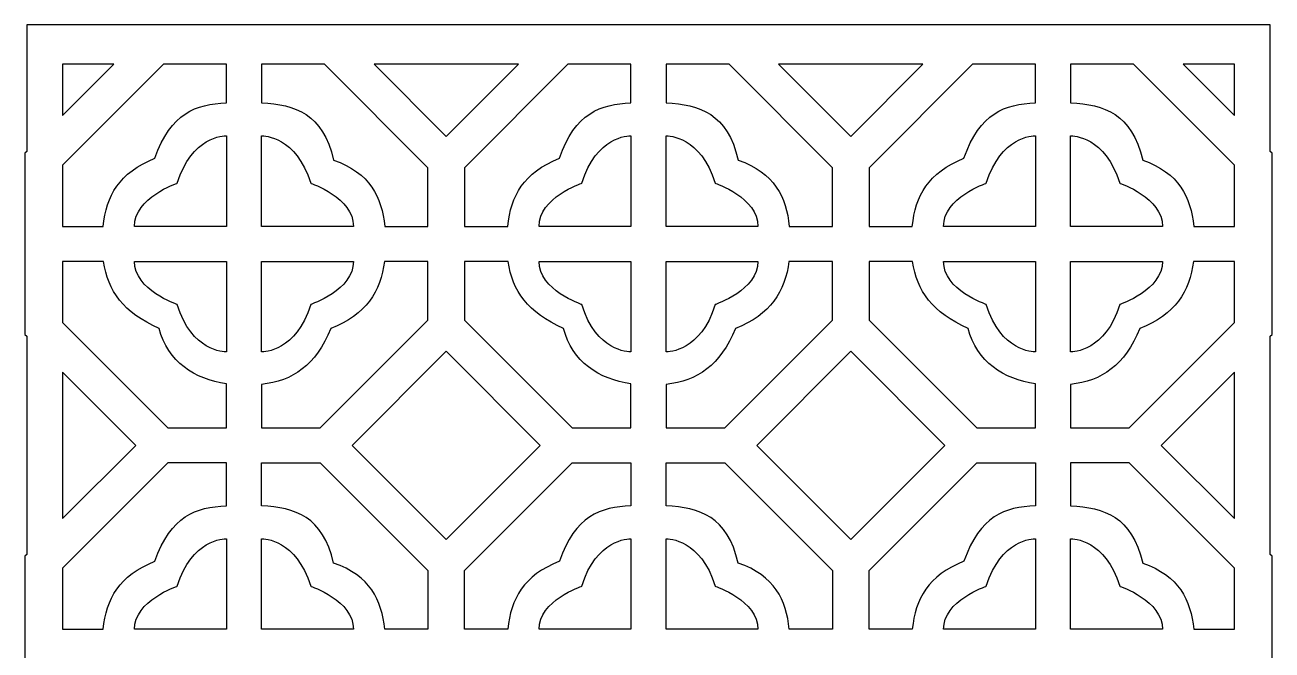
# Model space of a CAD drawing. Header units: centimetres. Extents: x -9.8 to 10.1, y -8.6 to 11.2.
# Drawn here: x -9.84 to -0.24, y 6.37 to 11.18 of the extents above; entities that cross this region are included whole.
import ezdxf

# ---------------------------------------------------------------- set-up
doc = ezdxf.new("R2010")
doc.units = ezdxf.units.CM
doc.header["$MEASUREMENT"] = 0
doc.layers.add('layer 1', color=7, linetype='Continuous')

msp = doc.modelspace()

# ---------------------------------------------------------------- linework, layer by layer
at = {"layer": 'layer 1', "color": 177}
for points, knots in [([(-9.82204, 11.18172), (-9.82204, 11.18172), (-8.84799, 11.18172), (-8.84799, 11.18172), (-8.84799, 11.18172), (-8.84799, 11.18172), (-8.84799, 11.18173), (-8.84799, 11.18173), (-8.84799, 11.18173), (-8.84799, 11.18173), (-8.28455, 11.18173), (-8.28455, 11.18173), (-8.28455, 11.18173), (-8.28455, 11.18173), (-8.01482, 11.18173), (-8.01482, 11.18173), (-8.01482, 11.18173), (-8.01482, 11.18173), (-7.45138, 11.18173), (-7.45138, 11.18173), (-7.45138, 11.18173), (-7.45138, 11.18173), (-7.45137, 11.18172), (-7.45137, 11.18172), (-7.45137, 11.18172), (-7.45137, 11.18172), (-5.73462, 11.18172), (-5.73462, 11.18172), (-5.73462, 11.18172), (-5.73462, 11.18172), (-5.73462, 11.18173), (-5.73462, 11.18173), (-5.73462, 11.18173), (-5.73462, 11.18173), (-5.17118, 11.18173), (-5.17118, 11.18173), (-5.17118, 11.18173), (-5.17118, 11.18173), (-4.90145, 11.18173), (-4.90145, 11.18173), (-4.90145, 11.18173), (-4.90145, 11.18173), (-4.33801, 11.18173), (-4.33801, 11.18173), (-4.33801, 11.18173), (-4.33801, 11.18173), (-4.33801, 11.18172), (-4.33801, 11.18172), (-4.33801, 11.18172), (-4.33801, 11.18172), (-2.62125, 11.18172), (-2.62125, 11.18172), (-2.62125, 11.18172), (-2.62125, 11.18172), (-2.62125, 11.18173), (-2.62125, 11.18173), (-2.62125, 11.18173), (-2.62125, 11.18173), (-2.05781, 11.18173), (-2.05781, 11.18173), (-2.05781, 11.18173), (-2.05781, 11.18173), (-1.78808, 11.18173), (-1.78808, 11.18173), (-1.78808, 11.18173), (-1.78808, 11.18173), (-1.22464, 11.18173), (-1.22464, 11.18173), (-1.22464, 11.18173), (-1.22464, 11.18173), (-1.22464, 11.18172), (-1.22464, 11.18172), (-1.22464, 11.18172), (-1.22464, 11.18172), (-0.25059, 11.18172), (-0.25059, 11.18172), (-0.25059, 11.18172), (-0.25059, 11.18172), (-0.25059, 10.20767), (-0.25059, 10.20767), (-0.25059, 10.20767), (-0.25059, 10.20767), (-0.23709, 10.19417), (-0.23709, 10.19417), (-0.23709, 10.19417), (-0.23709, 10.19417), (-0.23709, 9.63073), (-0.23709, 9.63073), (-0.23709, 9.63073), (-0.23709, 9.63073), (-0.23709, 9.361), (-0.23709, 9.361), (-0.23709, 9.361), (-0.23709, 9.361), (-0.23709, 8.79756), (-0.23709, 8.79756), (-0.23709, 8.79756), (-0.23709, 8.79756), (-0.25059, 8.78406), (-0.25059, 8.78406), (-0.25059, 8.78406), (-0.25059, 8.78406), (-0.25059, 7.10481), (-0.25059, 7.10481), (-0.25059, 7.10481), (-0.25059, 7.10481), (-0.23709, 7.09131), (-0.23709, 7.09131), (-0.23709, 7.09131), (-0.23709, 7.09131), (-0.23709, 6.52787), (-0.23709, 6.52787), (-0.23709, 6.52787), (-0.23709, 6.52787), (-0.23709, 6.25814), (-0.23709, 6.25814), (-0.23709, 6.25814), (-0.23709, 6.25814), (-0.23709, 5.6947), (-0.23709, 5.6947), (-0.23709, 5.6947), (-0.23709, 5.6947), (-0.25059, 5.6812), (-0.25059, 5.6812), (-0.25059, 5.6812), (-0.25059, 5.6812), (-0.25059, 4.00194), (-0.25059, 4.00194), (-0.25059, 4.00194), (-0.25059, 4.00194), (-0.23709, 3.98844), (-0.23709, 3.98844), (-0.23709, 3.98844), (-0.23709, 3.98844), (-0.23709, 3.425), (-0.23709, 3.425), (-0.23709, 3.425), (-0.23709, 3.425), (-0.23709, 3.15527), (-0.23709, 3.15527), (-0.23709, 3.15527), (-0.23709, 3.15527), (-0.23709, 2.59183), (-0.23709, 2.59183), (-0.23709, 2.59183), (-0.23709, 2.59183), (-0.25059, 2.57833), (-0.25059, 2.57833), (-0.25059, 2.57833), (-0.25059, 2.57833), (-0.25059, 0.89908), (-0.25059, 0.89908), (-0.25059, 0.89908), (-0.25059, 0.89908), (-0.23709, 0.88557), (-0.23709, 0.88557), (-0.23709, 0.88557), (-0.23709, 0.88557), (-0.23709, 0.32213), (-0.23709, 0.32213), (-0.23709, 0.32213), (-0.23709, 0.32213), (-0.23709, 0.05241), (-0.23709, 0.05241), (-0.23709, 0.05241), (-0.23709, 0.05241), (-0.23709, -0.51104), (-0.23709, -0.51104), (-0.23709, -0.51104), (-0.23709, -0.51104), (-0.25059, -0.52454), (-0.25059, -0.52454), (-0.25059, -0.52454), (-0.25059, -0.52454), (-0.25059, -2.20379), (-0.25059, -2.20379), (-0.25059, -2.20379), (-0.25059, -2.20379), (-0.23709, -2.21729), (-0.23709, -2.21729), (-0.23709, -2.21729), (-0.23709, -2.21729), (-0.23709, -2.78073), (-0.23709, -2.78073), (-0.23709, -2.78073), (-0.23709, -2.78073), (-0.23709, -3.05046), (-0.23709, -3.05046), (-0.23709, -3.05046), (-0.23709, -3.05046), (-0.23709, -3.6139), (-0.23709, -3.6139), (-0.23709, -3.6139), (-0.23709, -3.6139), (-0.25059, -3.6274), (-0.25059, -3.6274), (-0.25059, -3.6274), (-0.25059, -3.6274), (-0.25059, -5.30666), (-0.25059, -5.30666), (-0.25059, -5.30666), (-0.25059, -5.30666), (-0.23709, -5.32016), (-0.23709, -5.32016), (-0.23709, -5.32016), (-0.23709, -5.32016), (-0.23709, -5.8836), (-0.23709, -5.8836), (-0.23709, -5.8836), (-0.23709, -5.8836), (-0.23709, -6.15333), (-0.23709, -6.15333), (-0.23709, -6.15333), (-0.23709, -6.15333), (-0.23709, -6.71677), (-0.23709, -6.71677), (-0.23709, -6.71677), (-0.23709, -6.71677), (-0.25059, -6.73027), (-0.25059, -6.73027), (-0.25059, -6.73027), (-0.25059, -6.73027), (-0.25059, -8.62127), (-0.25059, -8.62127), (-0.25059, -8.62127), (-0.25059, -8.62127), (-9.82204, -8.62127), (-9.82204, -8.62127), (-9.82204, -8.62127), (-9.82204, -8.62127), (-9.82204, -6.73027), (-9.82204, -6.73027), (-9.82204, -6.73027), (-9.82204, -6.73027), (-9.83554, -6.71677), (-9.83554, -6.71677), (-9.83554, -6.71677), (-9.83554, -6.71677), (-9.83554, -6.15333), (-9.83554, -6.15333), (-9.83554, -6.15333), (-9.83554, -6.15333), (-9.83554, -5.8836), (-9.83554, -5.8836), (-9.83554, -5.8836), (-9.83554, -5.8836), (-9.83554, -5.32016), (-9.83554, -5.32016), (-9.83554, -5.32016), (-9.83554, -5.32016), (-9.82204, -5.30666), (-9.82204, -5.30666), (-9.82204, -5.30666), (-9.82204, -5.30666), (-9.82204, -3.6274), (-9.82204, -3.6274), (-9.82204, -3.6274), (-9.82204, -3.6274), (-9.83554, -3.6139), (-9.83554, -3.6139), (-9.83554, -3.6139), (-9.83554, -3.6139), (-9.83554, -3.05046), (-9.83554, -3.05046), (-9.83554, -3.05046), (-9.83554, -3.05046), (-9.83554, -2.78073), (-9.83554, -2.78073), (-9.83554, -2.78073), (-9.83554, -2.78073), (-9.83554, -2.21729), (-9.83554, -2.21729), (-9.83554, -2.21729), (-9.83554, -2.21729), (-9.82204, -2.20379), (-9.82204, -2.20379), (-9.82204, -2.20379), (-9.82204, -2.20379), (-9.82204, -0.52454), (-9.82204, -0.52454), (-9.82204, -0.52454), (-9.82204, -0.52454), (-9.83554, -0.51104), (-9.83554, -0.51104), (-9.83554, -0.51104), (-9.83554, -0.51104), (-9.83554, 0.05241), (-9.83554, 0.05241), (-9.83554, 0.05241), (-9.83554, 0.05241), (-9.83554, 0.32213), (-9.83554, 0.32213), (-9.83554, 0.32213), (-9.83554, 0.32213), (-9.83554, 0.88557), (-9.83554, 0.88557), (-9.83554, 0.88557), (-9.83554, 0.88557), (-9.82204, 0.89908), (-9.82204, 0.89908), (-9.82204, 0.89908), (-9.82204, 0.89908), (-9.82204, 2.57833), (-9.82204, 2.57833), (-9.82204, 2.57833), (-9.82204, 2.57833), (-9.83554, 2.59183), (-9.83554, 2.59183), (-9.83554, 2.59183), (-9.83554, 2.59183), (-9.83554, 3.15527), (-9.83554, 3.15527), (-9.83554, 3.15527), (-9.83554, 3.15527), (-9.83554, 3.425), (-9.83554, 3.425), (-9.83554, 3.425), (-9.83554, 3.425), (-9.83554, 3.98844), (-9.83554, 3.98844), (-9.83554, 3.98844), (-9.83554, 3.98844), (-9.82204, 4.00194), (-9.82204, 4.00194), (-9.82204, 4.00194), (-9.82204, 4.00194), (-9.82204, 5.6812), (-9.82204, 5.6812), (-9.82204, 5.6812), (-9.82204, 5.6812), (-9.83554, 5.6947), (-9.83554, 5.6947), (-9.83554, 5.6947), (-9.83554, 5.6947), (-9.83554, 6.25814), (-9.83554, 6.25814), (-9.83554, 6.25814), (-9.83554, 6.25814), (-9.83554, 6.52787), (-9.83554, 6.52787), (-9.83554, 6.52787), (-9.83554, 6.52787), (-9.83554, 7.09131), (-9.83554, 7.09131), (-9.83554, 7.09131), (-9.83554, 7.09131), (-9.82204, 7.10481), (-9.82204, 7.10481), (-9.82204, 7.10481), (-9.82204, 7.10481), (-9.82204, 8.78406), (-9.82204, 8.78406), (-9.82204, 8.78406), (-9.82204, 8.78406), (-9.83554, 8.79756), (-9.83554, 8.79756), (-9.83554, 8.79756), (-9.83554, 8.79756), (-9.83554, 9.361), (-9.83554, 9.361), (-9.83554, 9.361), (-9.83554, 9.361), (-9.83554, 9.63073), (-9.83554, 9.63073), (-9.83554, 9.63073), (-9.83554, 9.63073), (-9.83554, 10.19417), (-9.83554, 10.19417), (-9.83554, 10.19417), (-9.83554, 10.19417), (-9.82204, 10.20767), (-9.82204, 10.20767), (-9.82204, 10.20767), (-9.82204, 10.20767), (-9.82204, 11.18172), (-9.82204, 11.18172)], [0, 0, 0, 0, 0.0105263, 0.0105263, 0.0105263, 0.0105263, 0.0210526, 0.0210526, 0.0210526, 0.0210526, 0.0315789, 0.0315789, 0.0315789, 0.0315789, 0.0421053, 0.0421053, 0.0421053, 0.0421053, 0.0526316, 0.0526316, 0.0526316, 0.0526316, 0.0631579, 0.0631579, 0.0631579, 0.0631579, 0.0736842, 0.0736842, 0.0736842, 0.0736842, 0.0842105, 0.0842105, 0.0842105, 0.0842105, 0.0947368, 0.0947368, 0.0947368, 0.0947368, 0.1052632, 0.1052632, 0.1052632, 0.1052632, 0.1157895, 0.1157895, 0.1157895, 0.1157895, 0.1263158, 0.1263158, 0.1263158, 0.1263158, 0.1368421, 0.1368421, 0.1368421, 0.1368421, 0.1473684, 0.1473684, 0.1473684, 0.1473684, 0.1578947, 0.1578947, 0.1578947, 0.1578947, 0.1684211, 0.1684211, 0.1684211, 0.1684211, 0.1789474, 0.1789474, 0.1789474, 0.1789474, 0.1894737, 0.1894737, 0.1894737, 0.1894737, 0.2, 0.2, 0.2, 0.2, 0.2105263, 0.2105263, 0.2105263, 0.2105263, 0.2210526, 0.2210526, 0.2210526, 0.2210526, 0.2315789, 0.2315789, 0.2315789, 0.2315789, 0.2421053, 0.2421053, 0.2421053, 0.2421053, 0.2526316, 0.2526316, 0.2526316, 0.2526316, 0.2631579, 0.2631579, 0.2631579, 0.2631579, 0.2736842, 0.2736842, 0.2736842, 0.2736842, 0.2842105, 0.2842105, 0.2842105, 0.2842105, 0.2947368, 0.2947368, 0.2947368, 0.2947368, 0.3052632, 0.3052632, 0.3052632, 0.3052632, 0.3157895, 0.3157895, 0.3157895, 0.3157895, 0.3263158, 0.3263158, 0.3263158, 0.3263158, 0.3368421, 0.3368421, 0.3368421, 0.3368421, 0.3473684, 0.3473684, 0.3473684, 0.3473684, 0.3578947, 0.3578947, 0.3578947, 0.3578947, 0.3684211, 0.3684211, 0.3684211, 0.3684211, 0.3789474, 0.3789474, 0.3789474, 0.3789474, 0.3894737, 0.3894737, 0.3894737, 0.3894737, 0.4, 0.4, 0.4, 0.4, 0.4105263, 0.4105263, 0.4105263, 0.4105263, 0.4210526, 0.4210526, 0.4210526, 0.4210526, 0.4315789, 0.4315789, 0.4315789, 0.4315789, 0.4421053, 0.4421053, 0.4421053, 0.4421053, 0.4526316, 0.4526316, 0.4526316, 0.4526316, 0.4631579, 0.4631579, 0.4631579, 0.4631579, 0.4736842, 0.4736842, 0.4736842, 0.4736842, 0.4842105, 0.4842105, 0.4842105, 0.4842105, 0.4947368, 0.4947368, 0.4947368, 0.4947368, 0.5052632, 0.5052632, 0.5052632, 0.5052632, 0.5157895, 0.5157895, 0.5157895, 0.5157895, 0.5263158, 0.5263158, 0.5263158, 0.5263158, 0.5368421, 0.5368421, 0.5368421, 0.5368421, 0.5473684, 0.5473684, 0.5473684, 0.5473684, 0.5578947, 0.5578947, 0.5578947, 0.5578947, 0.5684211, 0.5684211, 0.5684211, 0.5684211, 0.5789474, 0.5789474, 0.5789474, 0.5789474, 0.5894737, 0.5894737, 0.5894737, 0.5894737, 0.6, 0.6, 0.6, 0.6, 0.6105263, 0.6105263, 0.6105263, 0.6105263, 0.6210526, 0.6210526, 0.6210526, 0.6210526, 0.6315789, 0.6315789, 0.6315789, 0.6315789, 0.6421053, 0.6421053, 0.6421053, 0.6421053, 0.6526316, 0.6526316, 0.6526316, 0.6526316, 0.6631579, 0.6631579, 0.6631579, 0.6631579, 0.6736842, 0.6736842, 0.6736842, 0.6736842, 0.6842105, 0.6842105, 0.6842105, 0.6842105, 0.6947368, 0.6947368, 0.6947368, 0.6947368, 0.7052632, 0.7052632, 0.7052632, 0.7052632, 0.7157895, 0.7157895, 0.7157895, 0.7157895, 0.7263158, 0.7263158, 0.7263158, 0.7263158, 0.7368421, 0.7368421, 0.7368421, 0.7368421, 0.7473684, 0.7473684, 0.7473684, 0.7473684, 0.7578947, 0.7578947, 0.7578947, 0.7578947, 0.7684211, 0.7684211, 0.7684211, 0.7684211, 0.7789474, 0.7789474, 0.7789474, 0.7789474, 0.7894737, 0.7894737, 0.7894737, 0.7894737, 0.8, 0.8, 0.8, 0.8, 0.8105263, 0.8105263, 0.8105263, 0.8105263, 0.8210526, 0.8210526, 0.8210526, 0.8210526, 0.8315789, 0.8315789, 0.8315789, 0.8315789, 0.8421053, 0.8421053, 0.8421053, 0.8421053, 0.8526316, 0.8526316, 0.8526316, 0.8526316, 0.8631579, 0.8631579, 0.8631579, 0.8631579, 0.8736842, 0.8736842, 0.8736842, 0.8736842, 0.8842105, 0.8842105, 0.8842105, 0.8842105, 0.8947368, 0.8947368, 0.8947368, 0.8947368, 0.9052632, 0.9052632, 0.9052632, 0.9052632, 0.9157895, 0.9157895, 0.9157895, 0.9157895, 0.9263158, 0.9263158, 0.9263158, 0.9263158, 0.9368421, 0.9368421, 0.9368421, 0.9368421, 0.9473684, 0.9473684, 0.9473684, 0.9473684, 0.9578947, 0.9578947, 0.9578947, 0.9578947, 0.9684211, 0.9684211, 0.9684211, 0.9684211, 0.9789474, 0.9789474, 0.9789474, 0.9789474, 1, 1, 1, 1]), ([(-9.15136, 10.87836), (-9.15136, 10.87836), (-9.54581, 10.4839), (-9.54581, 10.4839), (-9.54581, 10.4839), (-9.54581, 10.4839), (-9.54581, 10.87836), (-9.54581, 10.87836), (-9.54581, 10.87836), (-9.54581, 10.87836), (-9.15136, 10.87836), (-9.15136, 10.87836)], [0, 0, 0, 0, 0.25, 0.25, 0.25, 0.25, 0.5, 0.5, 0.5, 0.5, 1, 1, 1, 1]), ([(-9.54581, 10.10244), (-9.54581, 10.10244), (-8.76989, 10.87836), (-8.76989, 10.87836), (-8.76989, 10.87836), (-8.76989, 10.87836), (-8.28455, 10.87836), (-8.28455, 10.87836), (-8.28455, 10.87836), (-8.28455, 10.87836), (-8.28455, 10.58232), (-8.28455, 10.58232), (-8.28455, 10.58232), (-8.51943, 10.57063), (-8.71348, 10.50578), (-8.83535, 10.15455), (-8.83535, 10.15455), (-9.11133, 10.04427), (-9.209, 9.86712), (-9.23253, 9.63073), (-9.23253, 9.63073), (-9.23253, 9.63073), (-9.54581, 9.63073), (-9.54581, 9.63073), (-9.54581, 9.63073), (-9.54581, 9.63073), (-9.54581, 10.10244), (-9.54581, 10.10244)], [0, 0, 0, 0, 0.125, 0.125, 0.125, 0.125, 0.25, 0.25, 0.25, 0.25, 0.375, 0.375, 0.375, 0.375, 0.5, 0.5, 0.5, 0.5, 0.625, 0.625, 0.625, 0.625, 0.75, 0.75, 0.75, 0.75, 1, 1, 1, 1]), ([(-7.52947, 10.87836), (-7.52947, 10.87836), (-6.73356, 10.08245), (-6.73356, 10.08245), (-6.73356, 10.08245), (-6.73356, 10.08245), (-6.73356, 9.63073), (-6.73356, 9.63073), (-6.73356, 9.63073), (-6.73356, 9.63073), (-7.06672, 9.63073), (-7.06672, 9.63073), (-7.06672, 9.63073), (-7.08882, 9.85595), (-7.17955, 10.04333), (-7.45946, 10.14122), (-7.45946, 10.14122), (-7.54285, 10.49899), (-7.75556, 10.56928), (-8.01482, 10.58213), (-8.01482, 10.58213), (-8.01482, 10.58213), (-8.01482, 10.87836), (-8.01482, 10.87836), (-8.01482, 10.87836), (-8.01482, 10.87836), (-7.52947, 10.87836), (-7.52947, 10.87836)], [0, 0, 0, 0, 0.125, 0.125, 0.125, 0.125, 0.25, 0.25, 0.25, 0.25, 0.375, 0.375, 0.375, 0.375, 0.5, 0.5, 0.5, 0.5, 0.625, 0.625, 0.625, 0.625, 0.75, 0.75, 0.75, 0.75, 1, 1, 1, 1]), ([(-6.03799, 10.87836), (-6.03799, 10.87836), (-6.593, 10.32335), (-6.593, 10.32335), (-6.593, 10.32335), (-6.593, 10.32335), (-7.14801, 10.87836), (-7.14801, 10.87836), (-7.14801, 10.87836), (-7.14801, 10.87836), (-6.03799, 10.87836), (-6.03799, 10.87836)], [0, 0, 0, 0, 0.25, 0.25, 0.25, 0.25, 0.5, 0.5, 0.5, 0.5, 1, 1, 1, 1]), ([(-6.45244, 9.63073), (-6.45244, 9.63073), (-6.45244, 10.08245), (-6.45244, 10.08245), (-6.45244, 10.08245), (-6.45244, 10.08245), (-5.65652, 10.87836), (-5.65652, 10.87836), (-5.65652, 10.87836), (-5.65652, 10.87836), (-5.17118, 10.87836), (-5.17118, 10.87836), (-5.17118, 10.87836), (-5.17118, 10.87836), (-5.17118, 10.58232), (-5.17118, 10.58232), (-5.17118, 10.58232), (-5.40607, 10.57063), (-5.60011, 10.50578), (-5.72199, 10.15455), (-5.72199, 10.15455), (-5.99796, 10.04427), (-6.09563, 9.86712), (-6.11916, 9.63073), (-6.11916, 9.63073), (-6.11916, 9.63073), (-6.45244, 9.63073), (-6.45244, 9.63073)], [0, 0, 0, 0, 0.125, 0.125, 0.125, 0.125, 0.25, 0.25, 0.25, 0.25, 0.375, 0.375, 0.375, 0.375, 0.5, 0.5, 0.5, 0.5, 0.625, 0.625, 0.625, 0.625, 0.75, 0.75, 0.75, 0.75, 1, 1, 1, 1]), ([(-4.4161, 10.87836), (-4.4161, 10.87836), (-3.62019, 10.08245), (-3.62019, 10.08245), (-3.62019, 10.08245), (-3.62019, 10.08245), (-3.62019, 9.63073), (-3.62019, 9.63073), (-3.62019, 9.63073), (-3.62019, 9.63073), (-3.95336, 9.63073), (-3.95336, 9.63073), (-3.95336, 9.63073), (-3.97545, 9.85595), (-4.06619, 10.04333), (-4.3461, 10.14122), (-4.3461, 10.14122), (-4.42948, 10.49899), (-4.64219, 10.56928), (-4.90145, 10.58213), (-4.90145, 10.58213), (-4.90145, 10.58213), (-4.90145, 10.87836), (-4.90145, 10.87836), (-4.90145, 10.87836), (-4.90145, 10.87836), (-4.4161, 10.87836), (-4.4161, 10.87836)], [0, 0, 0, 0, 0.125, 0.125, 0.125, 0.125, 0.25, 0.25, 0.25, 0.25, 0.375, 0.375, 0.375, 0.375, 0.5, 0.5, 0.5, 0.5, 0.625, 0.625, 0.625, 0.625, 0.75, 0.75, 0.75, 0.75, 1, 1, 1, 1]), ([(-2.92462, 10.87836), (-2.92462, 10.87836), (-3.47963, 10.32335), (-3.47963, 10.32335), (-3.47963, 10.32335), (-3.47963, 10.32335), (-4.03464, 10.87836), (-4.03464, 10.87836), (-4.03464, 10.87836), (-4.03464, 10.87836), (-2.92462, 10.87836), (-2.92462, 10.87836)], [0, 0, 0, 0, 0.25, 0.25, 0.25, 0.25, 0.5, 0.5, 0.5, 0.5, 1, 1, 1, 1]), ([(-3.33907, 9.63073), (-3.33907, 9.63073), (-3.33907, 10.08245), (-3.33907, 10.08245), (-3.33907, 10.08245), (-3.33907, 10.08245), (-2.54316, 10.87836), (-2.54316, 10.87836), (-2.54316, 10.87836), (-2.54316, 10.87836), (-2.05781, 10.87836), (-2.05781, 10.87836), (-2.05781, 10.87836), (-2.05781, 10.87836), (-2.05781, 10.58232), (-2.05781, 10.58232), (-2.05781, 10.58232), (-2.2927, 10.57063), (-2.48675, 10.50578), (-2.60862, 10.15455), (-2.60862, 10.15455), (-2.8846, 10.04427), (-2.98226, 9.86712), (-3.0058, 9.63073), (-3.0058, 9.63073), (-3.0058, 9.63073), (-3.33907, 9.63073), (-3.33907, 9.63073)], [0, 0, 0, 0, 0.125, 0.125, 0.125, 0.125, 0.25, 0.25, 0.25, 0.25, 0.375, 0.375, 0.375, 0.375, 0.5, 0.5, 0.5, 0.5, 0.625, 0.625, 0.625, 0.625, 0.75, 0.75, 0.75, 0.75, 1, 1, 1, 1]), ([(-1.30274, 10.87836), (-1.30274, 10.87836), (-0.52682, 10.10244), (-0.52682, 10.10244), (-0.52682, 10.10244), (-0.52682, 10.10244), (-0.52682, 9.63073), (-0.52682, 9.63073), (-0.52682, 9.63073), (-0.52682, 9.63073), (-0.83999, 9.63073), (-0.83999, 9.63073), (-0.83999, 9.63073), (-0.86208, 9.85595), (-0.95282, 10.04333), (-1.23273, 10.14122), (-1.23273, 10.14122), (-1.31612, 10.49899), (-1.52883, 10.56928), (-1.78808, 10.58213), (-1.78808, 10.58213), (-1.78808, 10.58213), (-1.78808, 10.87836), (-1.78808, 10.87836), (-1.78808, 10.87836), (-1.78808, 10.87836), (-1.30274, 10.87836), (-1.30274, 10.87836)], [0, 0, 0, 0, 0.125, 0.125, 0.125, 0.125, 0.25, 0.25, 0.25, 0.25, 0.375, 0.375, 0.375, 0.375, 0.5, 0.5, 0.5, 0.5, 0.625, 0.625, 0.625, 0.625, 0.75, 0.75, 0.75, 0.75, 1, 1, 1, 1]), ([(-0.52682, 10.4839), (-0.52682, 10.4839), (-0.92127, 10.87836), (-0.92127, 10.87836), (-0.92127, 10.87836), (-0.92127, 10.87836), (-0.52682, 10.87836), (-0.52682, 10.87836), (-0.52682, 10.87836), (-0.52682, 10.87836), (-0.52682, 10.4839), (-0.52682, 10.4839)], [0, 0, 0, 0, 0.25, 0.25, 0.25, 0.25, 0.5, 0.5, 0.5, 0.5, 1, 1, 1, 1]), ([(-8.99167, 9.63073), (-8.99167, 9.63073), (-8.28455, 9.63073), (-8.28455, 9.63073), (-8.28455, 9.63073), (-8.28455, 9.63073), (-8.28455, 10.32791), (-8.28455, 10.32791), (-8.28455, 10.32791), (-8.30504, 10.32824), (-8.55112, 10.32458), (-8.66298, 9.9629), (-8.66298, 9.9629), (-8.66298, 9.9629), (-8.9956, 9.85113), (-8.99167, 9.63073)], [0, 0, 0, 0, 0.2, 0.2, 0.2, 0.2, 0.4, 0.4, 0.4, 0.4, 0.6, 0.6, 0.6, 0.6, 1, 1, 1, 1]), ([(-8.01482, 9.63073), (-8.01482, 9.63073), (-7.30773, 9.63073), (-7.30773, 9.63073), (-7.30773, 9.63073), (-7.3038, 9.85113), (-7.63641, 9.9629), (-7.63641, 9.9629), (-7.63641, 9.9629), (-7.74822, 10.32442), (-7.99414, 10.32824), (-8.01482, 10.32791), (-8.01482, 10.32791), (-8.01482, 10.32791), (-8.01482, 9.63073), (-8.01482, 9.63073)], [0, 0, 0, 0, 0.2, 0.2, 0.2, 0.2, 0.4, 0.4, 0.4, 0.4, 0.6, 0.6, 0.6, 0.6, 1, 1, 1, 1]), ([(-5.8783, 9.63073), (-5.8783, 9.63073), (-5.17118, 9.63073), (-5.17118, 9.63073), (-5.17118, 9.63073), (-5.17118, 9.63073), (-5.17118, 10.32791), (-5.17118, 10.32791), (-5.17118, 10.32791), (-5.19167, 10.32824), (-5.43776, 10.32458), (-5.54962, 9.9629), (-5.54962, 9.9629), (-5.54962, 9.9629), (-5.88223, 9.85113), (-5.8783, 9.63073)], [0, 0, 0, 0, 0.2, 0.2, 0.2, 0.2, 0.4, 0.4, 0.4, 0.4, 0.6, 0.6, 0.6, 0.6, 1, 1, 1, 1]), ([(-4.90145, 9.63073), (-4.90145, 9.63073), (-4.19436, 9.63073), (-4.19436, 9.63073), (-4.19436, 9.63073), (-4.19044, 9.85113), (-4.52304, 9.9629), (-4.52304, 9.9629), (-4.52304, 9.9629), (-4.63485, 10.32442), (-4.88077, 10.32824), (-4.90145, 10.32791), (-4.90145, 10.32791), (-4.90145, 10.32791), (-4.90145, 9.63073), (-4.90145, 9.63073)], [0, 0, 0, 0, 0.2, 0.2, 0.2, 0.2, 0.4, 0.4, 0.4, 0.4, 0.6, 0.6, 0.6, 0.6, 1, 1, 1, 1]), ([(-2.76494, 9.63073), (-2.76494, 9.63073), (-2.05781, 9.63073), (-2.05781, 9.63073), (-2.05781, 9.63073), (-2.05781, 9.63073), (-2.05781, 10.32791), (-2.05781, 10.32791), (-2.05781, 10.32791), (-2.0783, 10.32824), (-2.32439, 10.32458), (-2.43625, 9.9629), (-2.43625, 9.9629), (-2.43625, 9.9629), (-2.76887, 9.85113), (-2.76494, 9.63073)], [0, 0, 0, 0, 0.2, 0.2, 0.2, 0.2, 0.4, 0.4, 0.4, 0.4, 0.6, 0.6, 0.6, 0.6, 1, 1, 1, 1]), ([(-1.78808, 9.63073), (-1.78808, 9.63073), (-1.081, 9.63073), (-1.081, 9.63073), (-1.081, 9.63073), (-1.07707, 9.85113), (-1.40967, 9.9629), (-1.40967, 9.9629), (-1.40967, 9.9629), (-1.52148, 10.32442), (-1.7674, 10.32824), (-1.78808, 10.32791), (-1.78808, 10.32791), (-1.78808, 10.32791), (-1.78808, 9.63073), (-1.78808, 9.63073)], [0, 0, 0, 0, 0.2, 0.2, 0.2, 0.2, 0.4, 0.4, 0.4, 0.4, 0.6, 0.6, 0.6, 0.6, 1, 1, 1, 1]), ([(-8.28455, 8.07975), (-8.28455, 8.07975), (-8.73626, 8.07975), (-8.73626, 8.07975), (-8.73626, 8.07975), (-8.73626, 8.07975), (-9.54581, 8.8893), (-9.54581, 8.8893), (-9.54581, 8.8893), (-9.54581, 8.8893), (-9.54581, 9.361), (-9.54581, 9.361), (-9.54581, 9.361), (-9.54581, 9.361), (-9.23002, 9.361), (-9.23002, 9.361), (-9.23002, 9.361), (-9.19855, 9.13268), (-9.0771, 8.96742), (-8.80284, 8.84489), (-8.80284, 8.84489), (-8.73768, 8.58683), (-8.52919, 8.45369), (-8.28455, 8.41732), (-8.28455, 8.41732), (-8.28455, 8.41732), (-8.28455, 8.07975), (-8.28455, 8.07975)], [0, 0, 0, 0, 0.125, 0.125, 0.125, 0.125, 0.25, 0.25, 0.25, 0.25, 0.375, 0.375, 0.375, 0.375, 0.5, 0.5, 0.5, 0.5, 0.625, 0.625, 0.625, 0.625, 0.75, 0.75, 0.75, 0.75, 1, 1, 1, 1]), ([(-8.28455, 9.361), (-8.28455, 9.361), (-8.99167, 9.361), (-8.99167, 9.361), (-8.99167, 9.361), (-8.9956, 9.1406), (-8.66298, 9.02884), (-8.66298, 9.02884), (-8.66298, 9.02884), (-8.55112, 8.66716), (-8.30504, 8.66349), (-8.28455, 8.66382), (-8.28455, 8.66382), (-8.28455, 8.66382), (-8.28455, 9.361), (-8.28455, 9.361)], [0, 0, 0, 0, 0.2, 0.2, 0.2, 0.2, 0.4, 0.4, 0.4, 0.4, 0.6, 0.6, 0.6, 0.6, 1, 1, 1, 1]), ([(-6.73356, 8.90929), (-6.73356, 8.90929), (-7.5631, 8.07975), (-7.5631, 8.07975), (-7.5631, 8.07975), (-7.5631, 8.07975), (-8.01482, 8.07975), (-8.01482, 8.07975), (-8.01482, 8.07975), (-8.01482, 8.07975), (-8.01482, 8.41338), (-8.01482, 8.41338), (-8.01482, 8.41338), (-7.77407, 8.44087), (-7.59646, 8.55936), (-7.48097, 8.84525), (-7.48097, 8.84525), (-7.21069, 8.94863), (-7.09778, 9.13146), (-7.06872, 9.361), (-7.06872, 9.361), (-7.06872, 9.361), (-6.73356, 9.361), (-6.73356, 9.361), (-6.73356, 9.361), (-6.73356, 9.361), (-6.73356, 8.90929), (-6.73356, 8.90929)], [0, 0, 0, 0, 0.125, 0.125, 0.125, 0.125, 0.25, 0.25, 0.25, 0.25, 0.375, 0.375, 0.375, 0.375, 0.5, 0.5, 0.5, 0.5, 0.625, 0.625, 0.625, 0.625, 0.75, 0.75, 0.75, 0.75, 1, 1, 1, 1]), ([(-7.30772, 9.361), (-7.30772, 9.361), (-8.01482, 9.361), (-8.01482, 9.361), (-8.01482, 9.361), (-8.01482, 9.361), (-8.01482, 8.66382), (-8.01482, 8.66382), (-8.01482, 8.66382), (-7.99414, 8.6635), (-7.74822, 8.66731), (-7.63641, 9.02884), (-7.63641, 9.02884), (-7.63641, 9.02884), (-7.30379, 9.1406), (-7.30772, 9.361)], [0, 0, 0, 0, 0.2, 0.2, 0.2, 0.2, 0.4, 0.4, 0.4, 0.4, 0.6, 0.6, 0.6, 0.6, 1, 1, 1, 1]), ([(-5.17118, 8.07975), (-5.17118, 8.07975), (-5.62289, 8.07975), (-5.62289, 8.07975), (-5.62289, 8.07975), (-5.62289, 8.07975), (-6.45244, 8.90929), (-6.45244, 8.90929), (-6.45244, 8.90929), (-6.45244, 8.90929), (-6.45244, 9.361), (-6.45244, 9.361), (-6.45244, 9.361), (-6.45244, 9.361), (-6.11665, 9.361), (-6.11665, 9.361), (-6.11665, 9.361), (-6.08519, 9.13268), (-5.96373, 8.96742), (-5.68948, 8.84489), (-5.68948, 8.84489), (-5.62432, 8.58683), (-5.41582, 8.45369), (-5.17118, 8.41732), (-5.17118, 8.41732), (-5.17118, 8.41732), (-5.17118, 8.07975), (-5.17118, 8.07975)], [0, 0, 0, 0, 0.125, 0.125, 0.125, 0.125, 0.25, 0.25, 0.25, 0.25, 0.375, 0.375, 0.375, 0.375, 0.5, 0.5, 0.5, 0.5, 0.625, 0.625, 0.625, 0.625, 0.75, 0.75, 0.75, 0.75, 1, 1, 1, 1]), ([(-5.17118, 9.361), (-5.17118, 9.361), (-5.8783, 9.361), (-5.8783, 9.361), (-5.8783, 9.361), (-5.88223, 9.1406), (-5.54962, 9.02884), (-5.54962, 9.02884), (-5.54962, 9.02884), (-5.43776, 8.66716), (-5.19167, 8.66349), (-5.17118, 8.66382), (-5.17118, 8.66382), (-5.17118, 8.66382), (-5.17118, 9.361), (-5.17118, 9.361)], [0, 0, 0, 0, 0.2, 0.2, 0.2, 0.2, 0.4, 0.4, 0.4, 0.4, 0.6, 0.6, 0.6, 0.6, 1, 1, 1, 1]), ([(-3.62019, 8.90929), (-3.62019, 8.90929), (-4.44974, 8.07975), (-4.44974, 8.07975), (-4.44974, 8.07975), (-4.44974, 8.07975), (-4.90145, 8.07975), (-4.90145, 8.07975), (-4.90145, 8.07975), (-4.90145, 8.07975), (-4.90145, 8.41338), (-4.90145, 8.41338), (-4.90145, 8.41338), (-4.6607, 8.44087), (-4.4831, 8.55936), (-4.36761, 8.84525), (-4.36761, 8.84525), (-4.09733, 8.94863), (-3.98442, 9.13146), (-3.95535, 9.361), (-3.95535, 9.361), (-3.95535, 9.361), (-3.62019, 9.361), (-3.62019, 9.361), (-3.62019, 9.361), (-3.62019, 9.361), (-3.62019, 8.90929), (-3.62019, 8.90929)], [0, 0, 0, 0, 0.125, 0.125, 0.125, 0.125, 0.25, 0.25, 0.25, 0.25, 0.375, 0.375, 0.375, 0.375, 0.5, 0.5, 0.5, 0.5, 0.625, 0.625, 0.625, 0.625, 0.75, 0.75, 0.75, 0.75, 1, 1, 1, 1]), ([(-4.19435, 9.361), (-4.19435, 9.361), (-4.90145, 9.361), (-4.90145, 9.361), (-4.90145, 9.361), (-4.90145, 9.361), (-4.90145, 8.66382), (-4.90145, 8.66382), (-4.90145, 8.66382), (-4.88077, 8.6635), (-4.63485, 8.66731), (-4.52304, 9.02884), (-4.52304, 9.02884), (-4.52304, 9.02884), (-4.19042, 9.1406), (-4.19435, 9.361)], [0, 0, 0, 0, 0.2, 0.2, 0.2, 0.2, 0.4, 0.4, 0.4, 0.4, 0.6, 0.6, 0.6, 0.6, 1, 1, 1, 1]), ([(-2.05781, 8.07975), (-2.05781, 8.07975), (-2.50953, 8.07975), (-2.50953, 8.07975), (-2.50953, 8.07975), (-2.50953, 8.07975), (-3.33907, 8.90929), (-3.33907, 8.90929), (-3.33907, 8.90929), (-3.33907, 8.90929), (-3.33907, 9.361), (-3.33907, 9.361), (-3.33907, 9.361), (-3.33907, 9.361), (-3.00329, 9.361), (-3.00329, 9.361), (-3.00329, 9.361), (-2.97182, 9.13268), (-2.85037, 8.96742), (-2.57611, 8.84489), (-2.57611, 8.84489), (-2.51095, 8.58683), (-2.30245, 8.45369), (-2.05781, 8.41732), (-2.05781, 8.41732), (-2.05781, 8.41732), (-2.05781, 8.07975), (-2.05781, 8.07975)], [0, 0, 0, 0, 0.125, 0.125, 0.125, 0.125, 0.25, 0.25, 0.25, 0.25, 0.375, 0.375, 0.375, 0.375, 0.5, 0.5, 0.5, 0.5, 0.625, 0.625, 0.625, 0.625, 0.75, 0.75, 0.75, 0.75, 1, 1, 1, 1]), ([(-2.05781, 9.361), (-2.05781, 9.361), (-2.76494, 9.361), (-2.76494, 9.361), (-2.76494, 9.361), (-2.76887, 9.1406), (-2.43625, 9.02884), (-2.43625, 9.02884), (-2.43625, 9.02884), (-2.32439, 8.66716), (-2.0783, 8.66349), (-2.05781, 8.66382), (-2.05781, 8.66382), (-2.05781, 8.66382), (-2.05781, 9.361), (-2.05781, 9.361)], [0, 0, 0, 0, 0.2, 0.2, 0.2, 0.2, 0.4, 0.4, 0.4, 0.4, 0.6, 0.6, 0.6, 0.6, 1, 1, 1, 1]), ([(-0.52682, 8.88929), (-0.52682, 8.88929), (-1.33637, 8.07975), (-1.33637, 8.07975), (-1.33637, 8.07975), (-1.33637, 8.07975), (-1.78808, 8.07975), (-1.78808, 8.07975), (-1.78808, 8.07975), (-1.78808, 8.07975), (-1.78808, 8.41338), (-1.78808, 8.41338), (-1.78808, 8.41338), (-1.54733, 8.44087), (-1.36973, 8.55936), (-1.25424, 8.84525), (-1.25424, 8.84525), (-0.98396, 8.94863), (-0.87105, 9.13146), (-0.84198, 9.361), (-0.84198, 9.361), (-0.84198, 9.361), (-0.52682, 9.361), (-0.52682, 9.361), (-0.52682, 9.361), (-0.52682, 9.361), (-0.52682, 8.88929), (-0.52682, 8.88929)], [0, 0, 0, 0, 0.125, 0.125, 0.125, 0.125, 0.25, 0.25, 0.25, 0.25, 0.375, 0.375, 0.375, 0.375, 0.5, 0.5, 0.5, 0.5, 0.625, 0.625, 0.625, 0.625, 0.75, 0.75, 0.75, 0.75, 1, 1, 1, 1]), ([(-1.08099, 9.361), (-1.08099, 9.361), (-1.78808, 9.361), (-1.78808, 9.361), (-1.78808, 9.361), (-1.78808, 9.361), (-1.78808, 8.66382), (-1.78808, 8.66382), (-1.78808, 8.66382), (-1.7674, 8.6635), (-1.52148, 8.66731), (-1.40967, 9.02884), (-1.40967, 9.02884), (-1.40967, 9.02884), (-1.07706, 9.1406), (-1.08099, 9.361)], [0, 0, 0, 0, 0.2, 0.2, 0.2, 0.2, 0.4, 0.4, 0.4, 0.4, 0.6, 0.6, 0.6, 0.6, 1, 1, 1, 1]), ([(-7.31695, 7.94443), (-7.31695, 7.94443), (-6.593, 7.22048), (-6.593, 7.22048), (-6.593, 7.22048), (-6.593, 7.22048), (-5.86905, 7.94443), (-5.86905, 7.94443), (-5.86905, 7.94443), (-5.86905, 7.94443), (-6.593, 8.66839), (-6.593, 8.66839), (-6.593, 8.66839), (-6.593, 8.66839), (-7.31695, 7.94443), (-7.31695, 7.94443)], [0, 0, 0, 0, 0.2, 0.2, 0.2, 0.2, 0.4, 0.4, 0.4, 0.4, 0.6, 0.6, 0.6, 0.6, 1, 1, 1, 1]), ([(-4.20358, 7.94443), (-4.20358, 7.94443), (-3.47963, 7.22048), (-3.47963, 7.22048), (-3.47963, 7.22048), (-3.47963, 7.22048), (-2.75568, 7.94443), (-2.75568, 7.94443), (-2.75568, 7.94443), (-2.75568, 7.94443), (-3.47963, 8.66839), (-3.47963, 8.66839), (-3.47963, 8.66839), (-3.47963, 8.66839), (-4.20358, 7.94443), (-4.20358, 7.94443)], [0, 0, 0, 0, 0.2, 0.2, 0.2, 0.2, 0.4, 0.4, 0.4, 0.4, 0.6, 0.6, 0.6, 0.6, 1, 1, 1, 1]), ([(-9.54581, 8.50783), (-9.54581, 8.50783), (-8.98241, 7.94443), (-8.98241, 7.94443), (-8.98241, 7.94443), (-8.98241, 7.94443), (-9.54581, 7.38104), (-9.54581, 7.38104), (-9.54581, 7.38104), (-9.54581, 7.38104), (-9.54581, 8.50783), (-9.54581, 8.50783)], [0, 0, 0, 0, 0.25, 0.25, 0.25, 0.25, 0.5, 0.5, 0.5, 0.5, 1, 1, 1, 1]), ([(-0.52682, 7.38104), (-0.52682, 7.38104), (-1.09022, 7.94443), (-1.09022, 7.94443), (-1.09022, 7.94443), (-1.09022, 7.94443), (-0.52682, 8.50783), (-0.52682, 8.50783), (-0.52682, 8.50783), (-0.52682, 8.50783), (-0.52682, 7.38104), (-0.52682, 7.38104)], [0, 0, 0, 0, 0.25, 0.25, 0.25, 0.25, 0.5, 0.5, 0.5, 0.5, 1, 1, 1, 1]), ([(-9.54581, 6.99957), (-9.54581, 6.99957), (-8.73626, 7.80912), (-8.73626, 7.80912), (-8.73626, 7.80912), (-8.73626, 7.80912), (-8.28455, 7.80912), (-8.28455, 7.80912), (-8.28455, 7.80912), (-8.28455, 7.80912), (-8.28455, 7.47946), (-8.28455, 7.47946), (-8.28455, 7.47946), (-8.51943, 7.46776), (-8.71348, 7.40291), (-8.83535, 7.05168), (-8.83535, 7.05168), (-9.11133, 6.94141), (-9.209, 6.76425), (-9.23253, 6.52787), (-9.23253, 6.52787), (-9.23253, 6.52787), (-9.54581, 6.52787), (-9.54581, 6.52787), (-9.54581, 6.52787), (-9.54581, 6.52787), (-9.54581, 6.99957), (-9.54581, 6.99957)], [0, 0, 0, 0, 0.125, 0.125, 0.125, 0.125, 0.25, 0.25, 0.25, 0.25, 0.375, 0.375, 0.375, 0.375, 0.5, 0.5, 0.5, 0.5, 0.625, 0.625, 0.625, 0.625, 0.75, 0.75, 0.75, 0.75, 1, 1, 1, 1]), ([(-6.74048, 6.52794), (-6.74048, 6.52794), (-6.73356, 6.52794), (-6.73356, 6.52794), (-6.73356, 6.52794), (-6.73356, 6.52794), (-6.73356, 6.97958), (-6.73356, 6.97958), (-6.73356, 6.97958), (-6.73356, 6.97958), (-7.5631, 7.80912), (-7.5631, 7.80912), (-7.5631, 7.80912), (-7.5631, 7.80912), (-8.01482, 7.80912), (-8.01482, 7.80912), (-8.01482, 7.80912), (-8.01482, 7.80912), (-8.01482, 7.47926), (-8.01482, 7.47926), (-8.01482, 7.47926), (-7.75556, 7.46642), (-7.54285, 7.39612), (-7.45946, 7.03835), (-7.45946, 7.03835), (-7.17955, 6.94047), (-7.08882, 6.75308), (-7.06672, 6.52787), (-7.06672, 6.52787), (-7.06672, 6.52787), (-6.74048, 6.52787), (-6.74048, 6.52787), (-6.74048, 6.52787), (-6.74048, 6.52787), (-6.74048, 6.52794), (-6.74048, 6.52794)], [0, 0, 0, 0, 0.1, 0.1, 0.1, 0.1, 0.2, 0.2, 0.2, 0.2, 0.3, 0.3, 0.3, 0.3, 0.4, 0.4, 0.4, 0.4, 0.5, 0.5, 0.5, 0.5, 0.6, 0.6, 0.6, 0.6, 0.7, 0.7, 0.7, 0.7, 0.8, 0.8, 0.8, 0.8, 1, 1, 1, 1]), ([(-6.45244, 6.52794), (-6.45244, 6.52794), (-6.11916, 6.52794), (-6.11916, 6.52794), (-6.11916, 6.52794), (-6.09561, 6.76428), (-5.99793, 6.94142), (-5.72199, 7.05168), (-5.72199, 7.05168), (-5.60011, 7.40291), (-5.40607, 7.46776), (-5.17118, 7.47946), (-5.17118, 7.47946), (-5.17118, 7.47946), (-5.17118, 7.80912), (-5.17118, 7.80912), (-5.17118, 7.80912), (-5.17118, 7.80912), (-5.62289, 7.80912), (-5.62289, 7.80912), (-5.62289, 7.80912), (-5.62289, 7.80912), (-6.45244, 6.97958), (-6.45244, 6.97958), (-6.45244, 6.97958), (-6.45244, 6.97958), (-6.45244, 6.52794), (-6.45244, 6.52794)], [0, 0, 0, 0, 0.125, 0.125, 0.125, 0.125, 0.25, 0.25, 0.25, 0.25, 0.375, 0.375, 0.375, 0.375, 0.5, 0.5, 0.5, 0.5, 0.625, 0.625, 0.625, 0.625, 0.75, 0.75, 0.75, 0.75, 1, 1, 1, 1]), ([(-3.95336, 6.52794), (-3.95336, 6.52794), (-3.62019, 6.52794), (-3.62019, 6.52794), (-3.62019, 6.52794), (-3.62019, 6.52794), (-3.62019, 6.97958), (-3.62019, 6.97958), (-3.62019, 6.97958), (-3.62019, 6.97958), (-4.44974, 7.80912), (-4.44974, 7.80912), (-4.44974, 7.80912), (-4.44974, 7.80912), (-4.90145, 7.80912), (-4.90145, 7.80912), (-4.90145, 7.80912), (-4.90145, 7.80912), (-4.90145, 7.47926), (-4.90145, 7.47926), (-4.90145, 7.47926), (-4.64219, 7.46642), (-4.42948, 7.39612), (-4.3461, 7.03835), (-4.3461, 7.03835), (-4.06621, 6.94048), (-3.97547, 6.75312), (-3.95336, 6.52794)], [0, 0, 0, 0, 0.125, 0.125, 0.125, 0.125, 0.25, 0.25, 0.25, 0.25, 0.375, 0.375, 0.375, 0.375, 0.5, 0.5, 0.5, 0.5, 0.625, 0.625, 0.625, 0.625, 0.75, 0.75, 0.75, 0.75, 1, 1, 1, 1]), ([(-3.33907, 6.52794), (-3.33907, 6.52794), (-3.33215, 6.52794), (-3.33215, 6.52794), (-3.33215, 6.52794), (-3.33215, 6.52794), (-3.33215, 6.52787), (-3.33215, 6.52787), (-3.33215, 6.52787), (-3.33215, 6.52787), (-3.0058, 6.52787), (-3.0058, 6.52787), (-3.0058, 6.52787), (-2.98226, 6.76425), (-2.8846, 6.94141), (-2.60862, 7.05168), (-2.60862, 7.05168), (-2.48675, 7.40291), (-2.2927, 7.46776), (-2.05781, 7.47946), (-2.05781, 7.47946), (-2.05781, 7.47946), (-2.05781, 7.80912), (-2.05781, 7.80912), (-2.05781, 7.80912), (-2.05781, 7.80912), (-2.50953, 7.80912), (-2.50953, 7.80912), (-2.50953, 7.80912), (-2.50953, 7.80912), (-3.33907, 6.97958), (-3.33907, 6.97958), (-3.33907, 6.97958), (-3.33907, 6.97958), (-3.33907, 6.52794), (-3.33907, 6.52794)], [0, 0, 0, 0, 0.1, 0.1, 0.1, 0.1, 0.2, 0.2, 0.2, 0.2, 0.3, 0.3, 0.3, 0.3, 0.4, 0.4, 0.4, 0.4, 0.5, 0.5, 0.5, 0.5, 0.6, 0.6, 0.6, 0.6, 0.7, 0.7, 0.7, 0.7, 0.8, 0.8, 0.8, 0.8, 1, 1, 1, 1]), ([(-1.78808, 7.80912), (-1.78808, 7.80912), (-1.33637, 7.80912), (-1.33637, 7.80912), (-1.33637, 7.80912), (-1.33637, 7.80912), (-0.52682, 6.99957), (-0.52682, 6.99957), (-0.52682, 6.99957), (-0.52682, 6.99957), (-0.52682, 6.52787), (-0.52682, 6.52787), (-0.52682, 6.52787), (-0.52682, 6.52787), (-0.83999, 6.52787), (-0.83999, 6.52787), (-0.83999, 6.52787), (-0.86208, 6.75308), (-0.95282, 6.94047), (-1.23273, 7.03835), (-1.23273, 7.03835), (-1.31612, 7.39612), (-1.52883, 7.46642), (-1.78808, 7.47926), (-1.78808, 7.47926), (-1.78808, 7.47926), (-1.78808, 7.80912), (-1.78808, 7.80912)], [0, 0, 0, 0, 0.125, 0.125, 0.125, 0.125, 0.25, 0.25, 0.25, 0.25, 0.375, 0.375, 0.375, 0.375, 0.5, 0.5, 0.5, 0.5, 0.625, 0.625, 0.625, 0.625, 0.75, 0.75, 0.75, 0.75, 1, 1, 1, 1]), ([(-8.99167, 6.52787), (-8.99167, 6.52787), (-8.28455, 6.52787), (-8.28455, 6.52787), (-8.28455, 6.52787), (-8.28455, 6.52787), (-8.28455, 7.22505), (-8.28455, 7.22505), (-8.28455, 7.22505), (-8.30504, 7.22538), (-8.55112, 7.22171), (-8.66298, 6.86003), (-8.66298, 6.86003), (-8.66298, 6.86003), (-8.9956, 6.74827), (-8.99167, 6.52787)], [0, 0, 0, 0, 0.2, 0.2, 0.2, 0.2, 0.4, 0.4, 0.4, 0.4, 0.6, 0.6, 0.6, 0.6, 1, 1, 1, 1]), ([(-8.01482, 6.52787), (-8.01482, 6.52787), (-7.30773, 6.52787), (-7.30773, 6.52787), (-7.30773, 6.52787), (-7.3038, 6.74827), (-7.63641, 6.86003), (-7.63641, 6.86003), (-7.63641, 6.86003), (-7.74822, 7.22155), (-7.99414, 7.22537), (-8.01482, 7.22505), (-8.01482, 7.22505), (-8.01482, 7.22505), (-8.01482, 6.52787), (-8.01482, 6.52787)], [0, 0, 0, 0, 0.2, 0.2, 0.2, 0.2, 0.4, 0.4, 0.4, 0.4, 0.6, 0.6, 0.6, 0.6, 1, 1, 1, 1]), ([(-5.8783, 6.52794), (-5.8783, 6.52794), (-5.17118, 6.52794), (-5.17118, 6.52794), (-5.17118, 6.52794), (-5.17118, 6.52794), (-5.17118, 7.22505), (-5.17118, 7.22505), (-5.17118, 7.22505), (-5.19167, 7.22538), (-5.43776, 7.22171), (-5.54962, 6.86003), (-5.54962, 6.86003), (-5.54962, 6.86003), (-5.88216, 6.74829), (-5.8783, 6.52794)], [0, 0, 0, 0, 0.2, 0.2, 0.2, 0.2, 0.4, 0.4, 0.4, 0.4, 0.6, 0.6, 0.6, 0.6, 1, 1, 1, 1]), ([(-4.90145, 6.52794), (-4.90145, 6.52794), (-4.19436, 6.52794), (-4.19436, 6.52794), (-4.19436, 6.52794), (-4.19051, 6.74829), (-4.52304, 6.86003), (-4.52304, 6.86003), (-4.52304, 6.86003), (-4.63485, 7.22155), (-4.88077, 7.22537), (-4.90145, 7.22505), (-4.90145, 7.22505), (-4.90145, 7.22505), (-4.90145, 6.52794), (-4.90145, 6.52794)], [0, 0, 0, 0, 0.2, 0.2, 0.2, 0.2, 0.4, 0.4, 0.4, 0.4, 0.6, 0.6, 0.6, 0.6, 1, 1, 1, 1]), ([(-2.76494, 6.52787), (-2.76494, 6.52787), (-2.05781, 6.52787), (-2.05781, 6.52787), (-2.05781, 6.52787), (-2.05781, 6.52787), (-2.05781, 7.22505), (-2.05781, 7.22505), (-2.05781, 7.22505), (-2.0783, 7.22538), (-2.32439, 7.22171), (-2.43625, 6.86003), (-2.43625, 6.86003), (-2.43625, 6.86003), (-2.76887, 6.74827), (-2.76494, 6.52787)], [0, 0, 0, 0, 0.2, 0.2, 0.2, 0.2, 0.4, 0.4, 0.4, 0.4, 0.6, 0.6, 0.6, 0.6, 1, 1, 1, 1]), ([(-1.78808, 6.52787), (-1.78808, 6.52787), (-1.081, 6.52787), (-1.081, 6.52787), (-1.081, 6.52787), (-1.07707, 6.74827), (-1.40967, 6.86003), (-1.40967, 6.86003), (-1.40967, 6.86003), (-1.52148, 7.22155), (-1.7674, 7.22537), (-1.78808, 7.22505), (-1.78808, 7.22505), (-1.78808, 7.22505), (-1.78808, 6.52787), (-1.78808, 6.52787)], [0, 0, 0, 0, 0.2, 0.2, 0.2, 0.2, 0.4, 0.4, 0.4, 0.4, 0.6, 0.6, 0.6, 0.6, 1, 1, 1, 1])]:
    msp.add_open_spline(points, degree=3, knots=knots, dxfattribs=at)

doc.saveas('drawing.dxf')
